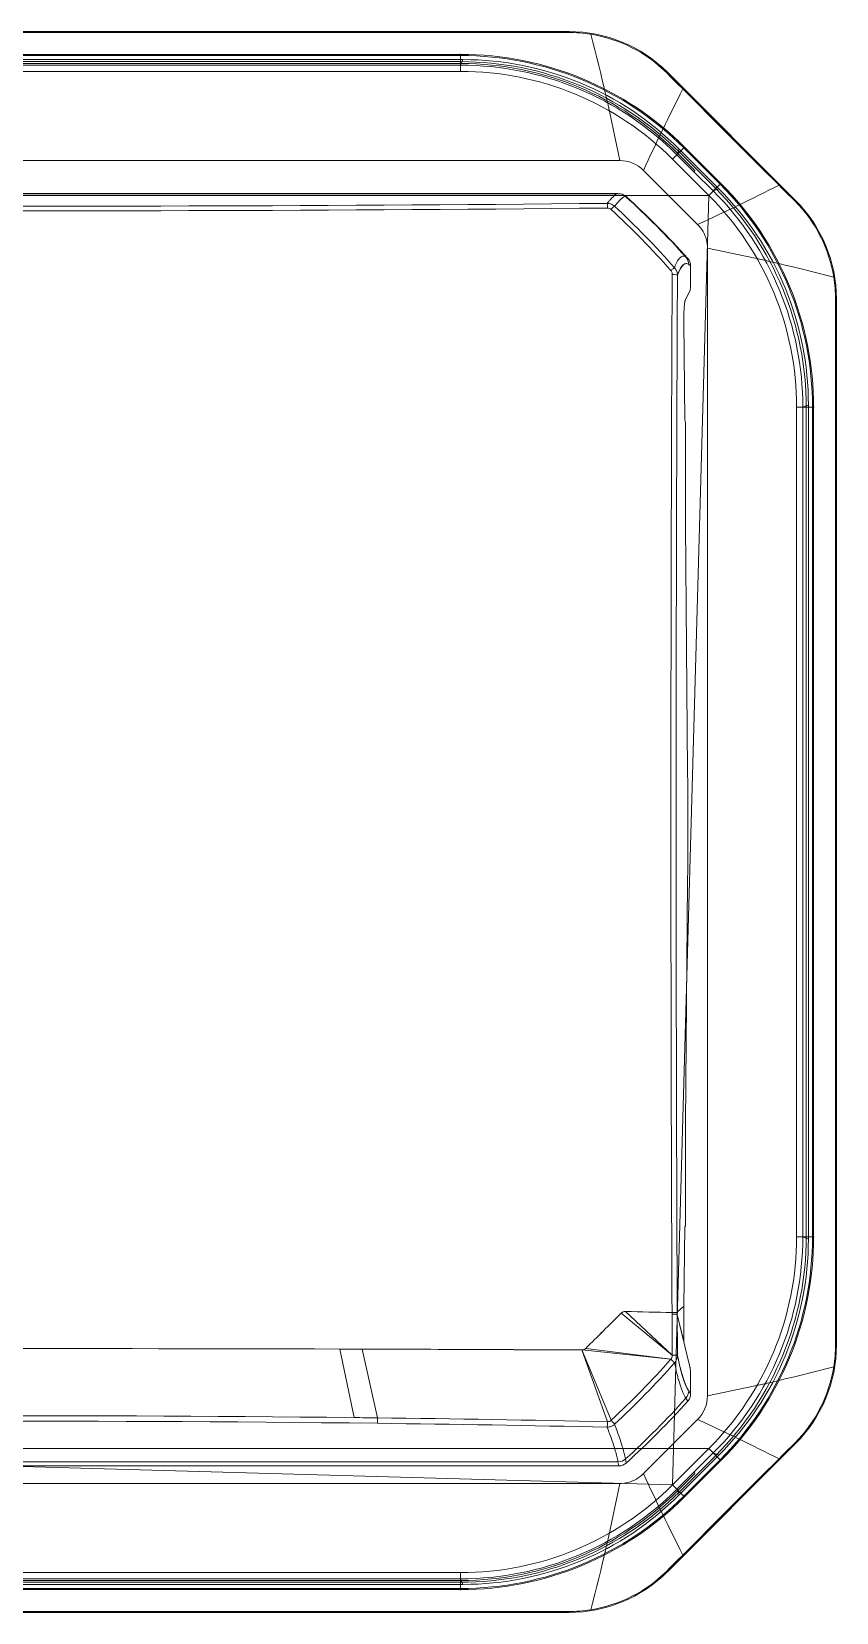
# Model space of a CAD drawing. Header units: millimetres. Extents: x 2005 to 2174, y 1570 to 1847.
# Drawn here: x 2139.91 to 2144.93, y 1635.58 to 1645.45 of the extents above; entities that cross this region are included whole.
import ezdxf

# ---------------------------------------------------------------- set-up
doc = ezdxf.new("R2010")
doc.units = ezdxf.units.MM
doc.layers.add('03_Symbole', color=250, linetype='Continuous', lineweight=15)

msp = doc.modelspace()

# ---------------------------------------------------------------- linework, layer by layer
at = {"layer": '03_Symbole', "color": 0}
for p, q in [((2143.2604, 1645.4467, -4.4511), (2136.732, 1645.4467, -4.4511)), ((2143.2604, 1645.4467, -4.4511), (2136.732, 1645.4467, -4.4511)), ((2143.2581, 1645.4411, -4.4511), (2136.7343, 1645.4411, -4.4511)), ((2143.2581, 1645.4411, -4.4511), (2136.7343, 1645.4411, -4.4511)), ((2143.2581, 1645.4411, -4.4511), (2143.2604, 1645.4467, -4.4511)), ((2143.2581, 1645.4411, -4.4511), (2143.2604, 1645.4467, -4.4511)), ((2142.5984, 1645.272, -4.4511), (2137.394, 1645.272, -4.4511)), ((2142.5984, 1645.272, -4.4511), (2137.394, 1645.272, -4.4511)), ((2137.4084, 1645.3046, -4.4511), (2142.584, 1645.3046, -4.4511)), ((2137.4084, 1645.3046, -4.4511), (2142.584, 1645.3046, -4.4511)), ((2137.4084, 1645.2976, -4.4511), (2142.584, 1645.2976, -4.4511)), ((2137.4084, 1645.2976, -4.4511), (2142.584, 1645.2976, -4.4511)), ((2142.584, 1645.307, -4.4511), (2142.584, 1645.2976, -4.4511)), ((2142.584, 1645.307, -4.4511), (2142.584, 1645.2976, -4.4511)), ((2142.584, 1645.2372, -4.4511), (2142.584, 1645.3046, -4.4511)), ((2142.584, 1645.2372, -4.4511), (2142.584, 1645.3046, -4.4511)), ((2142.584, 1645.2976, -4.4511), (2142.584, 1645.2592, -4.4511)), ((2142.584, 1645.2976, -4.4511), (2142.584, 1645.2592, -4.4511)), ((2142.5984, 1645.272, -4.4511), (2142.5882, 1645.2476, -4.4511)), ((2142.5984, 1645.272, -4.4511), (2142.5882, 1645.2476, -4.4511)), ((2142.5882, 1645.2476, -4.4511), (2137.4041, 1645.2476, -4.4511)), ((2142.5882, 1645.2476, -4.4511), (2137.4041, 1645.2476, -4.4511)), ((2137.4084, 1645.2592, -4.4511), (2142.584, 1645.2592, -4.4511)), ((2137.4084, 1645.2592, -4.4511), (2142.584, 1645.2592, -4.4511)), ((2137.4084, 1645.2373, -4.4511), (2142.584, 1645.2373, -4.4511)), ((2137.4084, 1645.2373, -4.4511), (2142.584, 1645.2373, -4.4511)), ((2137.4084, 1645.1986, -4.4511), (2142.584, 1645.1986, -4.4511)), ((2137.4084, 1645.1986, -4.4511), (2142.584, 1645.1986, -4.4511)), ((2142.584, 1645.2592, -4.4511), (2142.584, 1645.1986, -4.4511)), ((2142.584, 1645.2592, -4.4511), (2142.584, 1645.1986, -4.4511)), ((2142.5882, 1645.2476, -4.4511), (2142.584, 1645.2373, -4.4511)), ((2142.5882, 1645.2476, -4.4511), (2142.584, 1645.2373, -4.4511)), ((2143.8716, 1645.1875, -4.4511), (2143.8737, 1645.1926, -4.4511)), ((2143.8716, 1645.1875, -4.4511), (2143.8737, 1645.1926, -4.4511)), ((2143.8737, 1645.1926, -4.4511), (2144.6743, 1644.3921, -4.4511)), ((2143.8737, 1645.1926, -4.4511), (2144.6743, 1644.3921, -4.4511)), ((2143.9492, 1644.6937, -4.4511), (2143.9064, 1644.6508, -4.4511)), ((2143.9492, 1644.6937, -4.4511), (2143.9064, 1644.6508, -4.4511)), ((2143.9337, 1644.6782, -4.4511), (2143.9813, 1644.7258, -4.4511)), ((2143.9337, 1644.6782, -4.4511), (2143.9813, 1644.7258, -4.4511)), ((2143.938, 1644.6885, -4.4511), (2143.9337, 1644.6782, -4.4511)), ((2143.938, 1644.6885, -4.4511), (2143.9337, 1644.6782, -4.4511)), ((2143.9337, 1644.6782, -4.4511), (2144.0418, 1644.5702, -4.4511)), ((2143.9337, 1644.6782, -4.4511), (2144.0418, 1644.5702, -4.4511)), ((2143.9481, 1644.7129, -4.4511), (2143.938, 1644.6885, -4.4511)), ((2143.9481, 1644.7129, -4.4511), (2143.938, 1644.6885, -4.4511)), ((2143.938, 1644.6885, -4.4511), (2144.0454, 1644.581, -4.4511)), ((2143.938, 1644.6885, -4.4511), (2144.0454, 1644.581, -4.4511)), ((2144.1946, 1644.4664, -4.4511), (2143.9481, 1644.7129, -4.4511)), ((2144.1946, 1644.4664, -4.4511), (2143.9481, 1644.7129, -4.4511)), ((2143.9764, 1644.7209, -4.4511), (2143.9492, 1644.6937, -4.4511)), ((2143.9764, 1644.7209, -4.4511), (2143.9492, 1644.6937, -4.4511)), ((2143.9492, 1644.6937, -4.4511), (2144.1754, 1644.4675, -4.4511)), ((2143.9492, 1644.6937, -4.4511), (2144.1754, 1644.4675, -4.4511)), ((2143.983, 1644.7275, -4.4511), (2143.9764, 1644.7209, -4.4511)), ((2143.983, 1644.7275, -4.4511), (2143.9764, 1644.7209, -4.4511)), ((2143.9764, 1644.7209, -4.4511), (2144.2025, 1644.4947, -4.4511)), ((2143.9764, 1644.7209, -4.4511), (2144.2025, 1644.4947, -4.4511)), ((2143.9813, 1644.7258, -4.4511), (2144.2075, 1644.4996, -4.4511)), ((2143.9813, 1644.7258, -4.4511), (2144.2075, 1644.4996, -4.4511)), ((2136.4161, 1644.6423, -4.4511), (2143.5763, 1644.6423, -4.4511)), ((2143.7247, 1644.5809, -4.4511), (2144.0625, 1644.2431, -4.4511)), ((2143.9064, 1644.6508, -4.4511), (2144.1325, 1644.4247, -4.4511)), ((2143.9064, 1644.6508, -4.4511), (2144.1325, 1644.4247, -4.4511)), ((2144.0454, 1644.581, -4.4511), (2144.0418, 1644.5702, -4.4511)), ((2144.0454, 1644.581, -4.4511), (2144.0418, 1644.5702, -4.4511)), ((2144.0418, 1644.5702, -4.4511), (2144.1599, 1644.4521, -4.4511)), ((2144.0418, 1644.5702, -4.4511), (2144.1599, 1644.4521, -4.4511)), ((2144.1599, 1644.4521, -4.4511), (2144.2075, 1644.4996, -4.4511)), ((2144.1599, 1644.4521, -4.4511), (2144.2075, 1644.4996, -4.4511)), ((2144.2025, 1644.4947, -4.4511), (2144.1754, 1644.4675, -4.4511)), ((2144.2025, 1644.4947, -4.4511), (2144.1754, 1644.4675, -4.4511)), ((2144.2092, 1644.5013, -4.4511), (2144.2025, 1644.4947, -4.4511)), ((2144.2092, 1644.5013, -4.4511), (2144.2025, 1644.4947, -4.4511)), ((2144.1325, 1644.4247, -4.4511), (2135.8599, 1644.4247, -4.4511)), ((2143.5703, 1644.4353, -4.4511), (2136.422, 1644.4353, -4.4511)), ((2143.5656, 1644.4365, -4.4511), (2136.4268, 1644.4365, -4.4511)), ((2143.5656, 1644.4365, -4.4511), (2136.4268, 1644.4365, -4.4511)), ((2143.5656, 1644.4365, -4.4511), (2143.5703, 1644.4353, -4.4511)), ((2143.5656, 1644.4365, -4.4511), (2143.5656, 1644.4365, -4.4511)), ((2143.5656, 1644.4365, -4.4511), (2143.5703, 1644.4353, -4.4511)), ((2143.6126, 1644.4184, -4.4511), (2143.6126, 1644.4184, -4.4511)), ((2143.6126, 1644.4184, -4.4511), (2143.6173, 1644.4172, -4.4511)), ((2143.6126, 1644.4184, -4.4511), (2143.6173, 1644.4172, -4.4511)), ((2143.9064, 1636.3782, -4.4511), (2144.1325, 1644.4247, -4.4511)), ((2144.1754, 1644.4675, -4.4511), (2144.1325, 1644.4247, -4.4511)), ((2144.1754, 1644.4675, -4.4511), (2144.1325, 1644.4247, -4.4511)), ((2144.1946, 1644.4664, -4.4511), (2144.1599, 1644.4521, -4.4511)), ((2144.1946, 1644.4664, -4.4511), (2144.1599, 1644.4521, -4.4511)), ((2144.6692, 1644.39, -4.4511), (2144.6743, 1644.3921, -4.4511)), ((2144.6692, 1644.39, -4.4511), (2144.6743, 1644.3921, -4.4511)), ((2144.124, 1644.0946, -4.4511), (2144.124, 1636.9344, -4.4511)), ((2144.0013, 1644.0312, -4.4511), (2143.9891, 1644.0399, -4.4511)), ((2144.0013, 1644.0312, -4.4511), (2143.9891, 1644.0399, -4.4511)), ((2144.0191, 1643.9849, -4.4511), (2144.0069, 1643.9936, -4.4511)), ((2144.0191, 1643.9849, -4.4511), (2144.0069, 1643.9936, -4.4511)), ((2144.0191, 1643.8899, -4.4511), (2144.0191, 1643.9849, -4.4511)), ((2143.9857, 1643.7712, -4.4511), (2144.0145, 1643.8276, -4.4511)), ((2144.9228, 1643.7764, -4.4511), (2144.9283, 1643.7787, -4.4511)), ((2144.9228, 1643.7764, -4.4511), (2144.9283, 1643.7787, -4.4511)), ((2144.9283, 1643.7787, -4.4511), (2144.9283, 1637.2503, -4.4511)), ((2144.9283, 1643.7787, -4.4511), (2144.9283, 1637.2503, -4.4511)), ((2143.9767, 1643.6332, -4.4511), (2143.9818, 1643.0247, -4.4511)), ((2144.6803, 1643.1023, -4.4511), (2144.6803, 1637.9267, -4.4511)), ((2144.7408, 1643.1023, -4.4511), (2144.6803, 1643.1023, -4.4511)), ((2144.6803, 1643.1023, -4.4511), (2144.6803, 1637.9267, -4.4511)), ((2144.7408, 1643.1023, -4.4511), (2144.6803, 1643.1023, -4.4511)), ((2144.7537, 1643.1167, -4.4511), (2144.719, 1643.1023, -4.4511)), ((2144.7537, 1643.1167, -4.4511), (2144.719, 1643.1023, -4.4511)), ((2144.719, 1643.1023, -4.4511), (2144.719, 1637.9267, -4.4511)), ((2144.719, 1643.1023, -4.4511), (2144.7863, 1643.1023, -4.4511)), ((2144.719, 1643.1023, -4.4511), (2144.719, 1637.9267, -4.4511)), ((2144.719, 1643.1023, -4.4511), (2144.7863, 1643.1023, -4.4511)), ((2144.7408, 1643.1023, -4.4511), (2144.7408, 1637.9267, -4.4511)), ((2144.7793, 1643.1023, -4.4511), (2144.7408, 1643.1023, -4.4511)), ((2144.7408, 1643.1023, -4.4511), (2144.7408, 1637.9267, -4.4511)), ((2144.7793, 1643.1023, -4.4511), (2144.7408, 1643.1023, -4.4511)), ((2144.7537, 1637.9123, -4.4511), (2144.7537, 1643.1167, -4.4511)), ((2144.7537, 1637.9123, -4.4511), (2144.7537, 1643.1167, -4.4511)), ((2144.7793, 1643.1023, -4.4511), (2144.7793, 1637.9267, -4.4511)), ((2144.7887, 1643.1023, -4.4511), (2144.7793, 1643.1023, -4.4511)), ((2144.7793, 1643.1023, -4.4511), (2144.7793, 1637.9267, -4.4511)), ((2144.7887, 1643.1023, -4.4511), (2144.7793, 1643.1023, -4.4511)), ((2144.7863, 1643.1023, -4.4511), (2144.7863, 1637.9267, -4.4511)), ((2144.7863, 1643.1023, -4.4511), (2144.7863, 1637.9267, -4.4511)), ((2143.9872, 1643.0077, -4.4511), (2143.9818, 1643.0247, -4.4511)), ((2143.9872, 1643.0077, -4.4511), (2143.9872, 1642.3704, -4.4511)), ((2143.9872, 1642.3704, -4.4511), (2144.0001, 1640.8317, -4.4511)), ((2144.0007, 1640.2742, -4.4511), (2144.0007, 1640.6976, -4.4511)), ((2143.9872, 1638.6309, -4.4511), (2144.0001, 1640.1414, -4.4511)), ((2143.9872, 1637.9936, -4.4511), (2143.9872, 1638.6309, -4.4511)), ((2143.9775, 1637.4922, -4.4511), (2143.9818, 1637.9886, -4.4511)), ((2143.9872, 1637.9936, -4.4511), (2143.9818, 1637.9886, -4.4511)), ((2144.7408, 1637.9267, -4.4511), (2144.6803, 1637.9267, -4.4511)), ((2144.7408, 1637.9267, -4.4511), (2144.6803, 1637.9267, -4.4511)), ((2144.7537, 1637.9123, -4.4511), (2144.719, 1637.9267, -4.4511)), ((2144.719, 1637.9267, -4.4511), (2144.7863, 1637.9267, -4.4511)), ((2144.719, 1637.9267, -4.4511), (2144.7863, 1637.9267, -4.4511)), ((2144.7537, 1637.9123, -4.4511), (2144.719, 1637.9267, -4.4511)), ((2144.7793, 1637.9267, -4.4511), (2144.7408, 1637.9267, -4.4511)), ((2144.7793, 1637.9267, -4.4511), (2144.7408, 1637.9267, -4.4511)), ((2144.7887, 1637.9267, -4.4511), (2144.7793, 1637.9267, -4.4511)), ((2144.7887, 1637.9267, -4.4511), (2144.7793, 1637.9267, -4.4511)), ((2143.9354, 1637.455, -4.4511), (2143.9775, 1637.4922, -4.4511)), ((2143.9354, 1637.455, -4.4511), (2143.9775, 1637.4922, -4.4511)), ((2143.5851, 1637.4491, -4.4511), (2143.904, 1637.1871, -4.4511)), ((2143.5851, 1637.4491, -4.4511), (2143.904, 1637.1871, -4.4511)), ((2143.904, 1637.1871, -4.4511), (2143.6119, 1637.4599, -4.4511)), ((2143.904, 1637.1871, -4.4511), (2143.6119, 1637.4599, -4.4511)), ((2143.9027, 1637.4534, -4.4511), (2143.9028, 1637.443, -4.4511)), ((2143.9027, 1637.4534, -4.4511), (2143.9028, 1637.443, -4.4511)), ((2143.9354, 1637.455, -4.4511), (2143.9354, 1637.4417, -4.4511)), ((2143.9354, 1637.4417, -4.4511), (2143.9757, 1637.275, -4.4511)), ((2143.9354, 1637.4417, -4.4511), (2144.0145, 1637.1139, -4.4511)), ((2141.8308, 1637.2257, -4.4511), (2141.9188, 1636.7979, -4.4511)), ((2141.8308, 1637.2257, -4.4511), (2141.9188, 1636.7979, -4.4511)), ((2141.9702, 1637.2253, -4.4511), (2142.0649, 1636.7961, -4.4511)), ((2141.9702, 1637.2253, -4.4511), (2142.0649, 1636.7961, -4.4511)), ((2143.3399, 1637.2197, -4.4511), (2143.5, 1636.7724, -4.4511)), ((2143.3399, 1637.2197, -4.4511), (2143.8951, 1637.1625, -4.4511)), ((2143.3399, 1637.2197, -4.4511), (2143.8951, 1637.1625, -4.4511)), ((2143.3399, 1637.2197, -4.4511), (2143.5232, 1636.7811, -4.4511)), ((2143.3399, 1637.2197, -4.4511), (2143.5232, 1636.7811, -4.4511)), ((2143.3399, 1637.2197, -4.4511), (2143.5, 1636.7724, -4.4511)), ((2143.3647, 1637.2298, -4.4511), (2143.8951, 1637.1625, -4.4511)), ((2143.3647, 1637.2298, -4.4511), (2143.8951, 1637.1625, -4.4511)), ((2144.9228, 1637.2526, -4.4511), (2144.9283, 1637.2503, -4.4511)), ((2144.9228, 1637.2526, -4.4511), (2144.9283, 1637.2503, -4.4511)), ((2144.0191, 1636.9466, -4.4511), (2144.0191, 1637.0417, -4.4511)), ((2144.0013, 1636.9004, -4.4511), (2143.9891, 1636.9184, -4.4511)), ((2144.0013, 1636.9004, -4.4511), (2143.9891, 1636.9184, -4.4511)), ((2144.0191, 1636.9466, -4.4511), (2144.0069, 1636.9646, -4.4511)), ((2144.0191, 1636.9466, -4.4511), (2144.0069, 1636.9646, -4.4511)), ((2143.7247, 1636.4482, -4.4511), (2144.0625, 1636.786, -4.4511)), ((2144.1325, 1636.6044, -4.4511), (2135.8599, 1636.6044, -4.4511)), ((2144.1325, 1636.6044, -4.4511), (2135.8599, 1636.6044, -4.4511)), ((2143.9064, 1636.3782, -4.4511), (2135.8599, 1636.6044, -4.4511)), ((2143.8737, 1635.8364, -4.4511), (2144.6743, 1636.637, -4.4511)), ((2143.8737, 1635.8364, -4.4511), (2144.6743, 1636.637, -4.4511)), ((2144.1325, 1636.6044, -4.4511), (2143.9064, 1636.3782, -4.4511)), ((2144.1325, 1636.6044, -4.4511), (2143.9064, 1636.3782, -4.4511)), ((2144.1754, 1636.5615, -4.4511), (2144.1325, 1636.6044, -4.4511)), ((2144.1754, 1636.5615, -4.4511), (2144.1325, 1636.6044, -4.4511)), ((2144.6692, 1636.6391, -4.4511), (2144.6743, 1636.637, -4.4511)), ((2144.6692, 1636.6391, -4.4511), (2144.6743, 1636.637, -4.4511)), ((2143.5703, 1636.4962, -4.4511), (2136.422, 1636.4962, -4.4511)), ((2143.5656, 1636.5218, -4.4511), (2136.4268, 1636.5218, -4.4511)), ((2143.5656, 1636.5218, -4.4511), (2136.4268, 1636.5218, -4.4511)), ((2143.5656, 1636.5218, -4.4511), (2143.5656, 1636.5217, -4.4511)), ((2143.5656, 1636.5217, -4.4511), (2143.5703, 1636.4962, -4.4511)), ((2143.5656, 1636.5217, -4.4511), (2143.5703, 1636.4962, -4.4511)), ((2143.6126, 1636.54, -4.4511), (2143.6126, 1636.5399, -4.4511)), ((2143.6126, 1636.5399, -4.4511), (2143.6173, 1636.5144, -4.4511)), ((2143.6126, 1636.5399, -4.4511), (2143.6173, 1636.5144, -4.4511)), ((2143.9481, 1636.3161, -4.4511), (2144.1946, 1636.5626, -4.4511)), ((2143.9481, 1636.3161, -4.4511), (2144.1946, 1636.5626, -4.4511)), ((2144.1754, 1636.5615, -4.4511), (2143.9492, 1636.3353, -4.4511)), ((2144.1754, 1636.5615, -4.4511), (2143.9492, 1636.3353, -4.4511)), ((2144.2025, 1636.5343, -4.4511), (2143.9764, 1636.3082, -4.4511)), ((2144.2025, 1636.5343, -4.4511), (2143.9764, 1636.3082, -4.4511)), ((2144.2075, 1636.5294, -4.4511), (2143.9813, 1636.3032, -4.4511)), ((2144.2075, 1636.5294, -4.4511), (2143.9813, 1636.3032, -4.4511)), ((2144.0418, 1636.4589, -4.4511), (2144.1599, 1636.577, -4.4511)), ((2144.0418, 1636.4589, -4.4511), (2144.1599, 1636.577, -4.4511)), ((2144.1946, 1636.5626, -4.4511), (2144.1599, 1636.577, -4.4511)), ((2144.1599, 1636.577, -4.4511), (2144.2075, 1636.5294, -4.4511)), ((2144.1599, 1636.577, -4.4511), (2144.2075, 1636.5294, -4.4511)), ((2144.1946, 1636.5626, -4.4511), (2144.1599, 1636.577, -4.4511)), ((2144.2025, 1636.5343, -4.4511), (2144.1754, 1636.5615, -4.4511)), ((2144.2025, 1636.5343, -4.4511), (2144.1754, 1636.5615, -4.4511)), ((2144.2092, 1636.5277, -4.4511), (2144.2025, 1636.5343, -4.4511)), ((2144.2092, 1636.5277, -4.4511), (2144.2025, 1636.5343, -4.4511)), ((2144.0418, 1636.4589, -4.4511), (2143.9337, 1636.3508, -4.4511)), ((2144.0418, 1636.4589, -4.4511), (2143.9337, 1636.3508, -4.4511)), ((2143.938, 1636.3405, -4.4511), (2144.0454, 1636.448, -4.4511)), ((2143.938, 1636.3405, -4.4511), (2144.0454, 1636.448, -4.4511)), ((2144.0454, 1636.448, -4.4511), (2144.0418, 1636.4589, -4.4511)), ((2144.0454, 1636.448, -4.4511), (2144.0418, 1636.4589, -4.4511)), ((2143.5763, 1636.3867, -4.4511), (2136.4161, 1636.3867, -4.4511)), ((2143.9492, 1636.3353, -4.4511), (2143.9064, 1636.3782, -4.4511)), ((2143.9492, 1636.3353, -4.4511), (2143.9064, 1636.3782, -4.4511)), ((2143.9337, 1636.3508, -4.4511), (2143.9813, 1636.3032, -4.4511)), ((2143.938, 1636.3405, -4.4511), (2143.9337, 1636.3508, -4.4511)), ((2143.9337, 1636.3508, -4.4511), (2143.9813, 1636.3032, -4.4511)), ((2143.938, 1636.3405, -4.4511), (2143.9337, 1636.3508, -4.4511)), ((2143.9481, 1636.3161, -4.4511), (2143.938, 1636.3405, -4.4511)), ((2143.9481, 1636.3161, -4.4511), (2143.938, 1636.3405, -4.4511)), ((2143.9764, 1636.3082, -4.4511), (2143.9492, 1636.3353, -4.4511)), ((2143.9764, 1636.3082, -4.4511), (2143.9492, 1636.3353, -4.4511)), ((2143.983, 1636.3015, -4.4511), (2143.9764, 1636.3082, -4.4511)), ((2143.983, 1636.3015, -4.4511), (2143.9764, 1636.3082, -4.4511)), ((2142.584, 1635.8305, -4.4511), (2137.4084, 1635.8305, -4.4511)), ((2142.584, 1635.8305, -4.4511), (2137.4084, 1635.8305, -4.4511)), ((2142.584, 1635.7699, -4.4511), (2142.584, 1635.8305, -4.4511)), ((2142.584, 1635.7699, -4.4511), (2142.584, 1635.8305, -4.4511)), ((2143.8716, 1635.8415, -4.4511), (2143.8737, 1635.8364, -4.4511)), ((2143.8716, 1635.8415, -4.4511), (2143.8737, 1635.8364, -4.4511)), ((2137.394, 1635.757, -4.4511), (2142.5984, 1635.757, -4.4511)), ((2137.394, 1635.757, -4.4511), (2142.5984, 1635.757, -4.4511)), ((2142.5882, 1635.7815, -4.4511), (2137.4041, 1635.7815, -4.4511)), ((2142.5882, 1635.7815, -4.4511), (2137.4041, 1635.7815, -4.4511)), ((2142.584, 1635.7917, -4.4511), (2137.4084, 1635.7917, -4.4511)), ((2142.584, 1635.7917, -4.4511), (2137.4084, 1635.7917, -4.4511)), ((2142.584, 1635.7699, -4.4511), (2137.4084, 1635.7699, -4.4511)), ((2142.584, 1635.7699, -4.4511), (2137.4084, 1635.7699, -4.4511)), ((2142.584, 1635.7314, -4.4511), (2137.4084, 1635.7314, -4.4511)), ((2142.584, 1635.7314, -4.4511), (2137.4084, 1635.7314, -4.4511)), ((2142.584, 1635.7244, -4.4511), (2137.4084, 1635.7244, -4.4511)), ((2142.584, 1635.7244, -4.4511), (2137.4084, 1635.7244, -4.4511)), ((2142.584, 1635.7917, -4.4511), (2142.584, 1635.7244, -4.4511)), ((2142.5882, 1635.7815, -4.4511), (2142.584, 1635.7917, -4.4511)), ((2142.584, 1635.7917, -4.4511), (2142.584, 1635.7244, -4.4511)), ((2142.5882, 1635.7815, -4.4511), (2142.584, 1635.7917, -4.4511)), ((2142.584, 1635.7314, -4.4511), (2142.584, 1635.7699, -4.4511)), ((2142.584, 1635.7314, -4.4511), (2142.584, 1635.7699, -4.4511)), ((2142.584, 1635.722, -4.4511), (2142.584, 1635.7314, -4.4511)), ((2142.584, 1635.722, -4.4511), (2142.584, 1635.7314, -4.4511)), ((2142.5984, 1635.757, -4.4511), (2142.5882, 1635.7815, -4.4511)), ((2142.5984, 1635.757, -4.4511), (2142.5882, 1635.7815, -4.4511)), ((2143.2604, 1635.5824, -4.4511), (2136.732, 1635.5824, -4.4511)), ((2143.2604, 1635.5824, -4.4511), (2136.732, 1635.5824, -4.4511)), ((2143.2581, 1635.5879, -4.4511), (2143.2604, 1635.5824, -4.4511)), ((2143.2581, 1635.5879, -4.4511), (2143.2604, 1635.5824, -4.4511))]:
    msp.add_line(p, q, dxfattribs=at)
at = {"layer": '03_Symbole', "color": 0, "elevation": -4.4511}
for points in [[(2143.2581, 1645.4411), (2143.2581, 1645.4411, -0.039592), (2143.3955, 1645.4302)], [(2143.2581, 1645.4411), (2143.2581, 1645.4411, -0.039592), (2143.3955, 1645.4302)], [(2143.5763, 1644.6423), (2143.5763, 1644.6423, 0.017488), (2143.3955, 1645.4302)], [(2143.3955, 1645.4302), (2143.3955, 1645.4302, -0.157894), (2143.8716, 1645.1875)], [(2143.5763, 1644.6423), (2143.5763, 1644.6423, 0.017488), (2143.3955, 1645.4302)], [(2143.3955, 1645.4302), (2143.3955, 1645.4302, -0.157894), (2143.8716, 1645.1875)], [(2142.584, 1645.2976), (2142.584, 1645.2976, -0.198925), (2143.9764, 1644.7209)], [(2142.584, 1645.2976), (2142.584, 1645.2976, -0.198925), (2143.9764, 1644.7209)], [(2142.584, 1645.2592), (2142.584, 1645.2592, -0.198931), (2143.9492, 1644.6937)], [(2142.584, 1645.2592), (2142.584, 1645.2592, -0.198931), (2143.9492, 1644.6937)], [(2142.584, 1645.1986), (2142.584, 1645.1986, -0.198946), (2143.9064, 1644.6508)], [(2142.584, 1645.1986), (2142.584, 1645.1986, -0.198946), (2143.9064, 1644.6508)], [(2143.938, 1644.6885), (2143.938, 1644.6885, 0.197257), (2142.5882, 1645.2476)], [(2143.938, 1644.6885), (2143.938, 1644.6885, 0.197257), (2142.5882, 1645.2476)], [(2143.9705, 1645.0888), (2143.9705, 1645.0888, 0.000178), (2143.8716, 1645.1875)], [(2143.9705, 1645.0888), (2143.9705, 1645.0888, 0.000178), (2143.8716, 1645.1875)], [(2143.7247, 1644.5809), (2143.7247, 1644.5809, -0.010279), (2143.9705, 1645.0888)], [(2143.7247, 1644.5809), (2143.7247, 1644.5809, -0.010279), (2143.9705, 1645.0888)], [(2144.5704, 1644.4888), (2144.5704, 1644.4888, 0.000068), (2143.9705, 1645.0888)], [(2144.5704, 1644.4888), (2144.5704, 1644.4888, 0.000068), (2143.9705, 1645.0888)], [(2143.5763, 1644.6423), (2143.5763, 1644.6423, -0.19912), (2143.7247, 1644.5809)], [(2144.0625, 1644.2431), (2144.0625, 1644.2431, 0.010269), (2144.5704, 1644.4888)], [(2144.0625, 1644.2431), (2144.0625, 1644.2431, 0.010269), (2144.5704, 1644.4888)], [(2144.2025, 1644.4947), (2144.2025, 1644.4947, -0.198925), (2144.7793, 1643.1023)], [(2144.2025, 1644.4947), (2144.2025, 1644.4947, -0.198925), (2144.7793, 1643.1023)], [(2144.2075, 1644.4996), (2144.2075, 1644.4996, -0.198924), (2144.7863, 1643.1023)], [(2144.2075, 1644.4996), (2144.2075, 1644.4996, -0.198924), (2144.7863, 1643.1023)], [(2144.6692, 1644.39), (2144.6692, 1644.39, 0.000173), (2144.5704, 1644.4888)], [(2144.6692, 1644.39), (2144.6692, 1644.39, 0.000173), (2144.5704, 1644.4888)], [(2143.4981, 1644.375, -0.005007), (2143.5109, 1644.3901, -0.006623), (2143.5225, 1644.4031, -0.009077), (2143.5328, 1644.4141, -0.013045), (2143.5418, 1644.4228, -0.020014), (2143.5496, 1644.4295, -0.03364), (2143.5562, 1644.434, -0.063762), (2143.5615, 1644.4364, -0.130325), (2143.5656, 1644.4365)], [(2143.4981, 1644.375, -0.005007), (2143.5109, 1644.3901, -0.006623), (2143.5225, 1644.4031, -0.009077), (2143.5328, 1644.4141, -0.013045), (2143.5418, 1644.4228, -0.020014), (2143.5496, 1644.4295, -0.03364), (2143.5562, 1644.434, -0.063762), (2143.5615, 1644.4364, -0.130325), (2143.5656, 1644.4365)], [(2143.5441, 1644.3571, -0.005044), (2143.5571, 1644.3721, -0.006665), (2143.5688, 1644.3851, -0.009124), (2143.5793, 1644.396, -0.013091), (2143.5885, 1644.4048, -0.020037), (2143.5964, 1644.4114, -0.033552), (2143.6031, 1644.4159, -0.063194), (2143.6085, 1644.4182, -0.128122), (2143.6126, 1644.4184)], [(2143.5441, 1644.3571, -0.005044), (2143.5571, 1644.3721, -0.006665), (2143.5688, 1644.3851, -0.009124), (2143.5793, 1644.396, -0.013091), (2143.5885, 1644.4048, -0.020037), (2143.5964, 1644.4114, -0.033552), (2143.6031, 1644.4159, -0.063194), (2143.6085, 1644.4182, -0.128122), (2143.6126, 1644.4184)], [(2144.1325, 1644.4247), (2144.1325, 1644.4247, -0.198946), (2144.6803, 1643.1023)], [(2144.1325, 1644.4247), (2144.1325, 1644.4247, -0.198946), (2144.6803, 1643.1023)], [(2144.719, 1643.1023), (2144.719, 1643.1023, 0.198935), (2144.1599, 1644.4521)], [(2144.719, 1643.1023), (2144.719, 1643.1023, 0.198935), (2144.1599, 1644.4521)], [(2144.1754, 1644.4675), (2144.1754, 1644.4675, -0.198931), (2144.7408, 1643.1023)], [(2144.1754, 1644.4675), (2144.1754, 1644.4675, -0.198931), (2144.7408, 1643.1023)], [(2144.6692, 1644.39), (2144.6692, 1644.39, -0.157903), (2144.9119, 1643.9138)], [(2144.6692, 1644.39), (2144.6692, 1644.39, -0.157903), (2144.9119, 1643.9138)], [(2143.5, 1644.3459), (2143.5, 1644.3459, -0.00402), (2137.9275, 1644.3347)], [(2143.5, 1644.3459), (2143.5, 1644.3459, -0.00402), (2137.9275, 1644.3347)], [(2143.4981, 1644.375), (2143.4981, 1644.375, -0.004043), (2137.9287, 1644.3637)], [(2143.4981, 1644.375), (2143.4981, 1644.375, -0.004043), (2137.9287, 1644.3637)], [(2143.5441, 1644.3571, 0.110229), (2143.5185, 1644.3718, 0.076543), (2143.4981, 1644.375)], [(2143.5441, 1644.3571, 0.110229), (2143.5185, 1644.3718, 0.076543), (2143.4981, 1644.375)], [(2143.5232, 1644.3371, 0.045222), (2143.518, 1644.3411, 0.096399), (2143.5072, 1644.3453, 0.037288), (2143.5019, 1644.3459, 0.011638), (2143.5, 1644.3459)], [(2143.5232, 1644.3371, 0.045222), (2143.518, 1644.3411, 0.096399), (2143.5072, 1644.3453, 0.037288), (2143.5019, 1644.3459, 0.011638), (2143.5, 1644.3459)], [(2144.0625, 1644.2431, -0.133863), (2144.1172, 1644.1478, -0.066005), (2144.124, 1644.0946)], [(2144.124, 1644.0946), (2144.124, 1644.0946, -0.017474), (2144.9119, 1643.9138)], [(2144.124, 1644.0946), (2144.124, 1644.0946, -0.017474), (2144.9119, 1643.9138)], [(2143.9891, 1644.0399, 0.077112), (2143.9805, 1644.0444, 0.09652), (2143.972, 1644.0455, 0.092167), (2143.9634, 1644.0432, 0.069255), (2143.9549, 1644.0376, 0.047318), (2143.9465, 1644.0286, 0.032351), (2143.938, 1644.0163, 0.022867), (2143.9297, 1644.0006, 0.016797), (2143.9214, 1643.9817, 0.005912), (2143.9182, 1643.9734)], [(2143.9891, 1644.0399, 0.077112), (2143.9805, 1644.0444, 0.09652), (2143.972, 1644.0455, 0.092167), (2143.9634, 1644.0432, 0.069255), (2143.9549, 1644.0376, 0.047318), (2143.9465, 1644.0286, 0.032351), (2143.938, 1644.0163, 0.022867), (2143.9297, 1644.0006, 0.016797), (2143.9214, 1643.9817, 0.005912), (2143.9182, 1643.9734)], [(2143.9366, 1643.9263, -0.014772), (2143.9447, 1643.9466, -0.019803), (2143.9529, 1643.9636, -0.027567), (2143.9612, 1643.9773, -0.039861), (2143.9695, 1643.9877, -0.058879), (2143.9779, 1643.9948, -0.083349), (2143.9863, 1643.9985, -0.098671), (2143.9947, 1643.9989, -0.087832), (2144.0032, 1643.996, -0.034595), (2144.0069, 1643.9936)], [(2144.0069, 1643.9936, 0.077469), (2143.9984, 1643.998, 0.097112), (2143.99, 1643.9991, 0.092579), (2143.9815, 1643.9968, 0.069328), (2143.9731, 1643.9912, 0.047236), (2143.9648, 1643.9823, 0.03224), (2143.9565, 1643.97, 0.022767), (2143.9483, 1643.9544, 0.016714), (2143.9402, 1643.9356, 0.006578), (2143.9366, 1643.9263)], [(2143.8951, 1643.9557, -0.012718), (2143.9091, 1643.9672, -0.013331), (2143.9146, 1643.9712, -0.015196), (2143.9168, 1643.9727, -0.01716), (2143.9178, 1643.9732, -0.015827), (2143.9182, 1643.9734)], [(2143.8951, 1643.9557, -0.012718), (2143.9091, 1643.9672, -0.013331), (2143.9146, 1643.9712, -0.015196), (2143.9168, 1643.9727, -0.01716), (2143.9178, 1643.9732, -0.015827), (2143.9182, 1643.9734)], [(2143.904, 1643.9313, 0.130575), (2143.8992, 1643.9499, 0.051363), (2143.8951, 1643.9557)], [(2143.904, 1643.9313, 0.130575), (2143.8992, 1643.9499, 0.051363), (2143.8951, 1643.9557)], [(2143.9366, 1643.9263, 0.115953), (2143.9286, 1643.9585, 0.066152), (2143.9182, 1643.9734)], [(2143.9366, 1643.9263, 0.115953), (2143.9286, 1643.9585, 0.066152), (2143.9182, 1643.9734)], [(2144.0191, 1643.8899, -0.013123), (2144.0182, 1643.8557, -0.013475), (2144.017, 1643.8401, -0.013769), (2144.0162, 1643.8337, -0.013931), (2144.0156, 1643.8308, -0.02384), (2144.015, 1643.8287, -0.03372), (2144.0145, 1643.8276)], [(2144.9119, 1643.9138), (2144.9119, 1643.9138, -0.039587), (2144.9228, 1643.7764)], [(2144.9119, 1643.9138), (2144.9119, 1643.9138, -0.039587), (2144.9228, 1643.7764)], [(2143.9767, 1643.6332, -0.014827), (2143.9782, 1643.714, -0.013804), (2143.9807, 1643.7463, -0.014386), (2143.9825, 1643.7593, -0.014911), (2143.9837, 1643.7652, -0.026361), (2143.9849, 1643.7694, -0.031391), (2143.9857, 1643.7712)], [(2144.9228, 1637.2526), (2144.9228, 1637.2526, 0.000021), (2144.9228, 1643.7764)], [(2144.9228, 1637.2526), (2144.9228, 1637.2526, 0.000021), (2144.9228, 1643.7764)], [(2144.6803, 1637.9267), (2144.6803, 1637.9267, -0.198947), (2144.1325, 1636.6044)], [(2144.6803, 1637.9267), (2144.6803, 1637.9267, -0.198947), (2144.1325, 1636.6044)], [(2144.1599, 1636.577), (2144.1599, 1636.577, 0.198935), (2144.719, 1637.9267)], [(2144.1599, 1636.577), (2144.1599, 1636.577, 0.198935), (2144.719, 1637.9267)], [(2144.7408, 1637.9267), (2144.7408, 1637.9267, -0.198931), (2144.1754, 1636.5615)], [(2144.7408, 1637.9267), (2144.7408, 1637.9267, -0.198931), (2144.1754, 1636.5615)], [(2144.7793, 1637.9267), (2144.7793, 1637.9267, -0.198925), (2144.2025, 1636.5343)], [(2144.7793, 1637.9267), (2144.7793, 1637.9267, -0.198925), (2144.2025, 1636.5343)], [(2144.7863, 1637.9267), (2144.7863, 1637.9267, -0.198924), (2144.2075, 1636.5294)], [(2144.7863, 1637.9267), (2144.7863, 1637.9267, -0.198924), (2144.2075, 1636.5294)], [(2143.9757, 1637.275, -0.000553), (2143.9759, 1637.2944, 0.001337), (2143.9768, 1637.4108, -0.000512), (2143.9775, 1637.4922)], [(2143.5851, 1637.4491, -0.024253), (2143.5887, 1637.4524, -0.042197), (2143.5935, 1637.4557, -0.06704), (2143.601, 1637.4588, -0.052768), (2143.6089, 1637.4599, -0.01577), (2143.6119, 1637.4599)], [(2143.6119, 1637.4599), (2143.6119, 1637.4599, 0.203296), (2143.5851, 1637.4491)], [(2143.9027, 1637.4534, 0.016172), (2143.9242, 1637.4536, 0.012709), (2143.9304, 1637.454, 0.026293), (2143.9338, 1637.4545, 0.024945), (2143.9347, 1637.4547, 0.032998), (2143.9351, 1637.4549, 0.06654), (2143.9354, 1637.455)], [(2143.9354, 1637.455, -0.067053), (2143.9352, 1637.4549, -0.036139), (2143.9348, 1637.4548, -0.037128), (2143.9331, 1637.4543, -0.020493), (2143.9299, 1637.4539, -0.015921), (2143.9208, 1637.4534, -0.012585), (2143.9027, 1637.4534)], [(2143.9354, 1637.4417, 0.050961), (2143.9352, 1637.4418, 0.029722), (2143.9343, 1637.442, 0.018821), (2143.9315, 1637.4423, 0.013062), (2143.9195, 1637.4428, 0.006508), (2143.9028, 1637.443)], [(2143.9354, 1637.4417, 0.050961), (2143.9352, 1637.4418, 0.029722), (2143.9343, 1637.442, 0.018821), (2143.9315, 1637.4423, 0.013062), (2143.9195, 1637.4428, 0.006508), (2143.9028, 1637.443)], [(2143.9354, 1637.4417, -0.001136), (2143.9354, 1637.4503, 0.000286), (2143.9354, 1637.455)], [(2136.6525, 1637.2197), (2136.6525, 1637.2197, -0.001997), (2141.8308, 1637.2257)], [(2136.6525, 1637.2197), (2136.6525, 1637.2197, -0.001996), (2141.8308, 1637.2257)], [(2143.3399, 1637.2197), (2143.3399, 1637.2197, 0.000604), (2141.8308, 1637.2257)], [(2143.3647, 1637.2298, -0.032858), (2143.3606, 1637.2262, -0.115284), (2143.3479, 1637.2204, -0.033469), (2143.3431, 1637.2198, -0.018885), (2143.3399, 1637.2197)], [(2143.904, 1637.1871, -0.096093), (2143.9013, 1637.1727, -0.085602), (2143.8951, 1637.1625)], [(2143.904, 1637.1871, -0.096093), (2143.9013, 1637.1727, -0.085602), (2143.8951, 1637.1625)], [(2143.904, 1637.1871, -0.011377), (2143.9293, 1637.1866, -0.017078), (2143.9351, 1637.1862, -0.028765), (2143.9363, 1637.186, -0.033893), (2143.9366, 1637.1859)], [(2143.904, 1637.1871, -0.011377), (2143.9293, 1637.1866, -0.017078), (2143.9351, 1637.1862, -0.028765), (2143.9363, 1637.186, -0.033893), (2143.9366, 1637.1859)], [(2143.9182, 1637.1399, 0.125427), (2143.9343, 1637.1689, 0.062999), (2143.9366, 1637.1859)], [(2143.9182, 1637.1399, 0.125427), (2143.9343, 1637.1689, 0.062999), (2143.9366, 1637.1859)], [(2143.9366, 1637.1859, 0.007119), (2143.9488, 1637.13, 0.009146), (2143.9612, 1637.0812, 0.007929), (2143.9695, 1637.0525, 0.009845), (2143.9778, 1637.0272, 0.012535), (2143.9862, 1637.005, 0.016447), (2143.9947, 1636.9861, 0.02235), (2144.0031, 1636.9705, 0.011115), (2144.0069, 1636.9646)], [(2144.0069, 1636.9646, -0.025909), (2143.9984, 1636.9788, -0.018746), (2143.99, 1636.9962, -0.014077), (2143.9815, 1637.017, -0.010916), (2143.9732, 1637.0409, -0.0087), (2143.9648, 1637.0681, -0.007094), (2143.9565, 1637.0985, -0.008662), (2143.9443, 1637.15, -0.004352), (2143.9366, 1637.1859)], [(2144.9228, 1637.2526), (2144.9228, 1637.2526, -0.039591), (2144.9119, 1637.1152)], [(2144.9228, 1637.2526), (2144.9228, 1637.2526, -0.039591), (2144.9119, 1637.1152)], [(2143.8951, 1637.1625, -0.01503), (2143.9117, 1637.147, -0.016172), (2143.9168, 1637.1416, -0.015557), (2143.9182, 1637.1399)], [(2143.8951, 1637.1625, -0.01503), (2143.9117, 1637.147, -0.016172), (2143.9168, 1637.1416, -0.015557), (2143.9182, 1637.1399)], [(2143.9891, 1636.9184, -0.025692), (2143.9805, 1636.9327, -0.018614), (2143.972, 1636.9503, -0.013993), (2143.9634, 1636.9713, -0.010862), (2143.9549, 1636.9955, -0.008662), (2143.9465, 1637.0229, -0.007068), (2143.9381, 1637.0536, -0.008635), (2143.9256, 1637.1056, -0.00413), (2143.9182, 1637.1399)], [(2143.9891, 1636.9184, -0.025692), (2143.9805, 1636.9327, -0.018614), (2143.972, 1636.9503, -0.013993), (2143.9634, 1636.9713, -0.010862), (2143.9549, 1636.9955, -0.008662), (2143.9465, 1637.0229, -0.007068), (2143.9381, 1637.0536, -0.008635), (2143.9256, 1637.1056, -0.00413), (2143.9182, 1637.1399)], [(2144.0191, 1637.0417, 0.015513), (2144.0178, 1637.0863, 0.012252), (2144.0163, 1637.1028, 0.015324), (2144.0152, 1637.1108, 0.013697), (2144.0145, 1637.1139)], [(2144.124, 1636.9344), (2144.124, 1636.9344, 0.017488), (2144.9119, 1637.1152)], [(2144.124, 1636.9344), (2144.124, 1636.9344, 0.017488), (2144.9119, 1637.1152)], [(2144.9119, 1637.1152), (2144.9119, 1637.1152, -0.157894), (2144.6692, 1636.6391)], [(2144.9119, 1637.1152), (2144.9119, 1637.1152, -0.157894), (2144.6692, 1636.6391)], [(2144.124, 1636.9344), (2144.124, 1636.9344, -0.19912), (2144.0625, 1636.786)], [(2136.4923, 1636.7724), (2136.4923, 1636.7724, -0.008131), (2141.9188, 1636.7979)], [(2136.4923, 1636.7724), (2136.4923, 1636.7724, -0.008131), (2141.9188, 1636.7979)], [(2143.5, 1636.7724), (2143.5, 1636.7724, 0.001943), (2142.0649, 1636.7961)], [(2143.5, 1636.7724), (2143.5, 1636.7724, 0.001943), (2142.0649, 1636.7961)], [(2144.0625, 1636.786), (2144.0625, 1636.786, -0.010279), (2144.5704, 1636.5402)], [(2144.0625, 1636.786), (2144.0625, 1636.786, -0.010279), (2144.5704, 1636.5402)], [(2136.4943, 1636.7383), (2136.4943, 1636.7383, -0.008448), (2142.0637, 1636.7622)], [(2136.4943, 1636.7383), (2136.4943, 1636.7383, -0.008448), (2142.0637, 1636.7622)], [(2142.0637, 1636.7622), (2142.0637, 1636.7622, -0.002005), (2143.4981, 1636.7383)], [(2142.0637, 1636.7622), (2142.0637, 1636.7622, -0.002005), (2143.4981, 1636.7383)], [(2143.4981, 1636.7383, 0.040833), (2143.5106, 1636.7395, 0.114861), (2143.5374, 1636.7508, 0.028072), (2143.5441, 1636.7562)], [(2143.4981, 1636.7383, 0.040833), (2143.5106, 1636.7395, 0.114861), (2143.5374, 1636.7508, 0.028072), (2143.5441, 1636.7562)], [(2143.4981, 1636.7383, -0.008899), (2143.5278, 1636.6567, -0.00961), (2143.5459, 1636.6004, -0.009255), (2143.5562, 1636.5636, -0.012189), (2143.5637, 1636.5315, -0.004742), (2143.5656, 1636.5218)], [(2143.4981, 1636.7383, -0.008899), (2143.5278, 1636.6567, -0.00961), (2143.5459, 1636.6004, -0.009255), (2143.5562, 1636.5636, -0.012189), (2143.5637, 1636.5315, -0.004742), (2143.5656, 1636.5218)], [(2143.5, 1636.7724), (2143.5, 1636.7724, 0.194702), (2143.5232, 1636.7811)], [(2143.5, 1636.7724), (2143.5, 1636.7724, 0.194702), (2143.5232, 1636.7811)], [(2143.5441, 1636.7562, -0.008998), (2143.5742, 1636.6747, -0.009722), (2143.5926, 1636.6185, -0.009365), (2143.6031, 1636.5817, -0.012337), (2143.6107, 1636.5496, -0.0048), (2143.6126, 1636.54)], [(2143.5441, 1636.7562, -0.008998), (2143.5742, 1636.6747, -0.009722), (2143.5926, 1636.6185, -0.009365), (2143.6031, 1636.5817, -0.012337), (2143.6107, 1636.5496, -0.0048), (2143.6126, 1636.54)], [(2144.5704, 1636.5402), (2144.5704, 1636.5402, 0.000178), (2144.6692, 1636.6391)], [(2144.5704, 1636.5402), (2144.5704, 1636.5402, 0.000178), (2144.6692, 1636.6391)], [(2143.9705, 1635.9403), (2143.9705, 1635.9403, 0.000068), (2144.5704, 1636.5402)], [(2143.9705, 1635.9403), (2143.9705, 1635.9403, 0.000068), (2144.5704, 1636.5402)], [(2143.7247, 1636.4482, -0.133863), (2143.6295, 1636.3935, -0.066005), (2143.5763, 1636.3867)], [(2143.7247, 1636.4482), (2143.7247, 1636.4482, 0.010269), (2143.9705, 1635.9403)], [(2143.7247, 1636.4482), (2143.7247, 1636.4482, 0.010269), (2143.9705, 1635.9403)], [(2143.9064, 1636.3782), (2143.9064, 1636.3782, -0.198947), (2142.584, 1635.8305)], [(2143.9064, 1636.3782), (2143.9064, 1636.3782, -0.198947), (2142.584, 1635.8305)], [(2143.9337, 1636.3508), (2143.9337, 1636.3508, -0.198934), (2142.584, 1635.7917)], [(2143.9337, 1636.3508), (2143.9337, 1636.3508, -0.198934), (2142.584, 1635.7917)], [(2143.9492, 1636.3353), (2143.9492, 1636.3353, -0.198931), (2142.584, 1635.7699)], [(2143.9492, 1636.3353), (2143.9492, 1636.3353, -0.198931), (2142.584, 1635.7699)], [(2143.9764, 1636.3082), (2143.9764, 1636.3082, -0.198925), (2142.584, 1635.7314)], [(2143.9764, 1636.3082), (2143.9764, 1636.3082, -0.198925), (2142.584, 1635.7314)], [(2143.9813, 1636.3032), (2143.9813, 1636.3032, -0.198924), (2142.584, 1635.7244)], [(2143.9813, 1636.3032), (2143.9813, 1636.3032, -0.198924), (2142.584, 1635.7244)], [(2143.938, 1636.3405), (2143.938, 1636.3405, -0.197257), (2142.5882, 1635.7815)], [(2143.938, 1636.3405), (2143.938, 1636.3405, -0.197257), (2142.5882, 1635.7815)], [(2143.5763, 1636.3867), (2143.5763, 1636.3867, -0.017474), (2143.3955, 1635.5988)], [(2143.5763, 1636.3867), (2143.5763, 1636.3867, -0.017474), (2143.3955, 1635.5988)], [(2143.8716, 1635.8415), (2143.8716, 1635.8415, 0.000173), (2143.9705, 1635.9403)], [(2143.8716, 1635.8415), (2143.8716, 1635.8415, 0.000173), (2143.9705, 1635.9403)], [(2143.8716, 1635.8415), (2143.8716, 1635.8415, -0.157903), (2143.3955, 1635.5988)], [(2143.8716, 1635.8415), (2143.8716, 1635.8415, -0.157903), (2143.3955, 1635.5988)], [(2136.7343, 1635.5879), (2136.7343, 1635.5879, 0.000021), (2143.2581, 1635.5879)], [(2136.7343, 1635.5879), (2136.7343, 1635.5879, 0.000021), (2143.2581, 1635.5879)], [(2143.3955, 1635.5988), (2143.3955, 1635.5988, -0.039587), (2143.2581, 1635.5879)], [(2143.3955, 1635.5988), (2143.3955, 1635.5988, -0.039587), (2143.2581, 1635.5879)]]:
    msp.add_lwpolyline(points, format="xyb", dxfattribs=at)
at = {"layer": '03_Symbole', "color": 0}
for centre, radius, start, end in [((2143.2604, 1644.5793, -4.4511), 0.8674, 44.99972, 90.00028), ((2143.2604, 1644.5793, -4.4511), 0.8674, 44.99972, 90.00028), ((2142.584, 1643.3286, -4.4511), 1.976, 44.99905, 90.00095), ((2142.584, 1643.3286, -4.4511), 1.976, 44.99905, 90.00095), ((2144.0609, 1643.7787, -4.4511), 0.8674, 359.99972, 45.00028), ((2144.0609, 1643.7787, -4.4511), 0.8674, 359.99972, 45.00028), ((2144.0609, 1637.2503, -4.4511), 0.8674, 314.99972, 0.00028), ((2144.0609, 1637.2503, -4.4511), 0.8674, 314.99972, 0.00028), ((2143.2604, 1636.4498, -4.4511), 0.8674, 269.99972, 315.00028), ((2143.2604, 1636.4498, -4.4511), 0.8674, 269.99972, 315.00028)]:
    msp.add_arc(centre, radius, start, end, dxfattribs=at)
for centre, major_axis, ratio, start_param, end_param in [((2142.5974, 1643.3609, -4.4511), (0.7314, 1.7659), 0.999286, 5.890739, 6.675632), ((2142.5974, 1643.3609, -4.4511), (-0.7314, -1.7659), 0.999286, 2.749146, 3.534039), ((2142.584, 1643.3286, -4.4511), (-1.6333, 0.9877), 1, 4.470859, 5.256284), ((2142.584, 1643.3286, -4.4511), (-1.6333, 0.9877), 1, 4.470859, 5.256284), ((2143.5656, 1644.3666, -4.4511), (0.0174, 0.0678), 0.999384, 5.797081, 6.534493), ((2143.5656, 1644.3666, -4.4511), (0.0175, 0.0677), 0.99939, 5.79839, 6.535802), ((2143.5703, 1644.3659, -4.4511), (0.0697, 0.0003), 0.995493, 0.827101, 1.566713), ((2139.9962, 1640.4791, -4.4511), (5.361, 0), 0.995396, 0.730548, 0.830394), ((2139.9962, 1640.4791, -4.4511), (5.361, 0), 0.995396, 0.730548, 0.830394), ((2139.9962, 1640.4658, -4.4511), (5.3732, 0), 0.995396, 0.729669, 0.831287), ((2142.8425, 1643.1157, -4.4511), (1.7659, 0.7314), 0.999286, 5.890739, 6.675632), ((2142.8425, 1643.1157, -4.4511), (-1.7659, -0.7314), 0.999286, 2.749146, 3.534039), ((2143.4981, 1644.3404, -4.4511), (-0.0003, 0.035), 0.05845, 4.869077, 6.123705), ((2143.4981, 1644.3404, -4.4511), (-0.0003, 0.035), 0.05845, 4.869077, 6.123705), ((2143.5212, 1644.3316, -4.4511), (0.0238, 0.0257), 0.065244, 0.206715, 1.417071), ((2143.5212, 1644.3316, -4.4511), (0.0238, 0.0257), 0.065244, 0.206715, 1.417071), ((2139.9962, 1640.5591, -4.4511), (5.1812, 0), 0.995396, 0.718945, 0.822049), ((2139.9962, 1640.5591, -4.4511), (5.1812, 0), 0.995396, 0.718945, 0.822049), ((2139.9962, 1640.5567, -4.4511), (5.212, 0), 0.995396, 0.718945, 0.822049), ((2139.9962, 1640.5567, -4.4511), (5.212, 0), 0.995396, 0.718945, 0.822049), ((2143.9372, 1643.9931, -4.4511), (0.0407, 0.0569), 0.994251, 5.338672, 6.066264), ((2143.9372, 1643.9931, -4.4511), (0.0407, 0.0569), 0.994251, 5.338672, 6.066264), ((2143.9494, 1643.9849, -4.4511), (0.0697, 0.0007), 0.995432, 6.272826, 7.002594), ((2149.2619, 1634.6894, -4.4511), (-0.5163, 61.5664), 0.086754, 1.419388, 1.525159), ((2149.2619, 1634.6894, -4.4511), (-0.5163, 61.5664), 0.086754, 1.419388, 1.525159), ((2143.9018, 1643.926, -4.4511), (0.035, -0.0002), 0.150262, 0.087864, 1.508725), ((2143.9018, 1643.926, -4.4511), (0.035, -0.0002), 0.150262, 0.087864, 1.508725), ((2149.2915, 1634.6897, -4.4511), (-0.516, 61.5318), 0.086754, 1.419388, 1.525112), ((2149.2915, 1634.6897, -4.4511), (-0.516, 61.5318), 0.086754, 1.419388, 1.525112), ((2143.8792, 1640.8307, -4.4511), (-0.0117, 1.3941), 0.086754, 4.616039, 4.712383), ((2143.8792, 1640.4074, -4.4511), (-0.0117, 1.3941), 0.086754, 4.51968, 4.616024), ((2142.8425, 1637.9133, -4.4511), (1.7659, -0.7314), 0.999286, 5.890739, 6.675632), ((2142.8425, 1637.9133, -4.4511), (-1.7659, 0.7314), 0.999286, 2.749146, 3.534039), ((2143.6076, 1631.0199, -4.4511), (43.7618, 44.0002), 0.073513, 1.497531, 1.502554), ((2143.3544, 1631.2682, -4.4511), (43.8052, 44.0078), 0.067773, 1.497561, 1.502581), ((2140.0066, 1616.3336, -4.4511), (59.1099, 0.0337), 0.358044, 1.504631, 1.509561), ((2139.9963, 1616.7348, -4.4511), (59.2699, 0.0005), 0.350325, 1.504837, 1.509753), ((2149.2732, 1634.6896, -4.4511), (-0.5167, 61.5656), 0.08694, 1.525328, 1.529489), ((2149.2732, 1634.6896, -4.4511), (-0.5167, 61.5656), 0.08694, 1.525328, 1.529489), ((2149.2953, 1634.6878, -4.4511), (0.5163, -61.5751), 0.086754, 4.666922, 4.67108), ((2149.2953, 1634.6878, -4.4511), (-0.5163, 61.5751), 0.086754, 1.525329, 1.529488), ((2139.9963, 1631.2693, -4.4511), (-62.1736, 0), 0.095846, 4.680635, 4.682878), ((2139.9961, 1631.2688, -4.4511), (-62.1787, 0), 0.095846, 4.658585, 4.680634), ((2143.34, 1637.2546, -4.4511), (-0.0217, 0.0274), 0.997655, 2.46843, 3.255276), ((2139.9956, 1640.5596, -4.4511), (-5.182, 0), 0.995396, 2.319551, 2.42264), ((2139.9956, 1640.5596, -4.4511), (-5.182, 0), 0.995396, 2.319551, 2.42264), ((2139.9962, 1640.5567, -4.4511), (5.212, 0), 0.995396, 5.461136, 5.564241), ((2139.9962, 1640.5567, -4.4511), (5.212, 0), 0.995396, 5.461136, 5.564241), ((2139.9962, 1640.4791, -4.4511), (5.361, 0), 0.995396, 5.452791, 5.552637), ((2139.9962, 1640.4791, -4.4511), (5.361, 0), 0.995396, 5.452791, 5.552637), ((2139.9962, 1640.4658, -4.4511), (5.3732, 0), 0.995396, 5.451898, 5.553517), ((2143.9372, 1636.9641, -4.4511), (0.0579, 0.0392), 0.987865, 4.962898, 5.690502), ((2143.9372, 1636.9641, -4.4511), (0.0579, 0.0392), 0.987865, 4.962898, 5.690502), ((2143.9494, 1636.9466, -4.4511), (0.0697, 0.0007), 0.995359, 5.543238, 6.273006), ((2139.9867, 1616.4701, -4.4511), (-59.1936, 0.0311), 0.343611, 4.677454, 4.679923), ((2139.9867, 1616.4701, -4.4511), (-59.1936, 0.0311), 0.343611, 4.677454, 4.679923), ((2142.0637, 1636.7949, -4.4511), (0.0004, 0.035), 0.032801, 3.50691, 4.747647), ((2142.0637, 1636.7949, -4.4511), (0.0004, 0.035), 0.032801, 3.50691, 4.747647), ((2143.4981, 1636.7712, -4.4511), (0.0007, 0.035), 0.055588, 3.493351, 4.74798), ((2143.4981, 1636.7712, -4.4511), (0.0007, 0.035), 0.055588, 3.493351, 4.74798), ((2143.5212, 1636.7799, -4.4511), (0.0238, -0.0257), 0.065244, 0.347554, 1.55791), ((2143.5212, 1636.7799, -4.4511), (0.0238, -0.0257), 0.065244, 0.347554, 1.55791), ((2143.5656, 1636.5906, -4.4511), (0.0688, 0.0128), 0.982687, 4.531034, 5.268445), ((2143.5656, 1636.5905, -4.4511), (0.0688, 0.0128), 0.982693, 4.531954, 5.269448), ((2143.5703, 1636.5656, -4.4511), (0.0697, 0.0003), 0.995298, 4.70829, 5.447901), ((2142.5974, 1637.6682, -4.4511), (0.7314, -1.7659), 0.999286, 5.890739, 6.675632), ((2142.5974, 1637.6682, -4.4511), (-0.7314, 1.7659), 0.999286, 2.749146, 3.534039)]:
    msp.add_ellipse(centre, major_axis=major_axis, ratio=ratio, start_param=start_param, end_param=end_param, dxfattribs=at)

doc.saveas('drawing.dxf')
